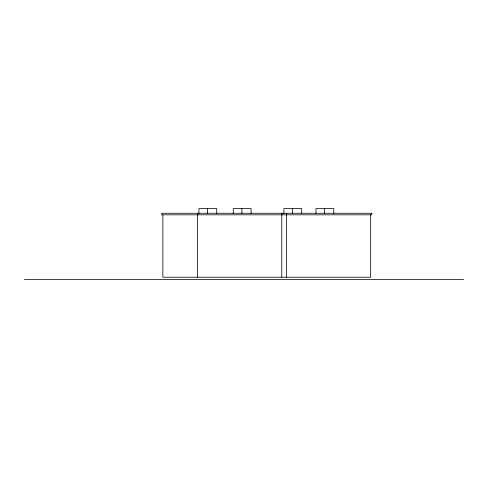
<?xml version="1.0" encoding="UTF-8"?>
<svg xmlns="http://www.w3.org/2000/svg" width="488" height="488" viewBox="0 0 488 488"><rect width="100%" height="100%" fill="white"/><g stroke="black" fill="none" stroke-linecap="round" stroke-linejoin="round"><path stroke-width="0.73" d="M24.4 279.423L463.6 279.423M370.679 214.818L370.679 277.208L162.864 277.208L162.864 214.818M333.792 213.433L333.792 208.577L315.986 208.577L315.986 213.433M324.611 208.577L324.611 213.433M301.712 213.433L301.712 208.577L283.906 208.577L283.906 213.433M292.532 208.577L292.532 213.433M286.505 213.256L286.505 214.818M286.358 214.818L286.358 277.208M281.942 213.256L281.942 214.818M281.796 214.818L281.796 277.208M251.052 213.433L251.052 208.577L233.246 208.577L233.246 213.433M241.871 208.577L241.871 213.433M216.739 213.433L216.739 208.577L198.933 208.577L198.933 213.433M207.559 208.577L207.559 213.433M197.731 213.256L197.731 214.818M197.579 214.818L197.579 277.208M371.771 213.256L161.772 213.256L161.772 214.818L371.771 214.818L371.771 213.256"/></g></svg>
